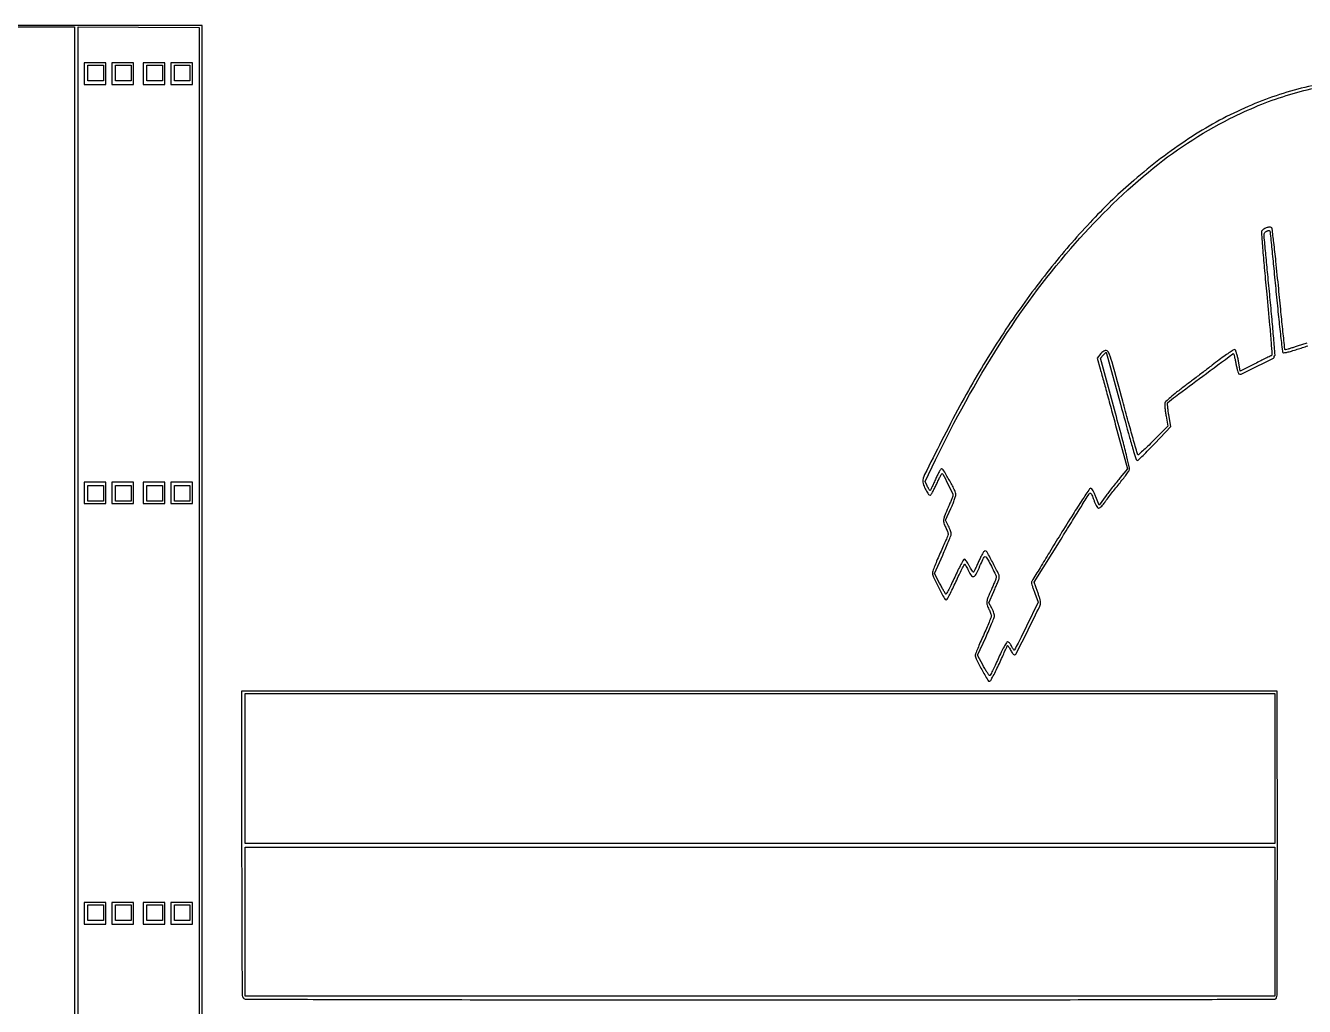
# Model space of a CAD drawing. Extents: x 0 to 4048, y 0 to 4048.
# Drawn here: x 1919 to 2984, y 3231 to 4048 of the extents above; entities that cross this region are included whole.
import ezdxf

# ---------------------------------------------------------------- set-up
doc = ezdxf.new("R2010")
doc.units = 0

msp = doc.modelspace()

# ---------------------------------------------------------------- linework, layer by layer
for points in [[(0, 3006.999421), (0, 1965.998842), (859.75, 1966.249421), (1719.5, 1966.5), (1720, 2093), (1720.5, 2219.5), (1893.25, 2219.752833), (2066, 2220.005665), (2066, 3134.002833), (2066, 4048), (1033, 4048), (0, 4048)], [(2063.5, 3134.5), (2063.5, 2222.5), (2013.25, 2222.240751), (1963, 2221.981502), (1963, 3134.5), (1963, 4047.018498), (2013.25, 4046.759249), (2063.5, 4046.5)], [(1968, 4008), (1968, 3999), (1977, 3999), (1986, 3999), (1986, 4008), (1986, 4017), (1977, 4017), (1968, 4017)], [(1984, 4008.5), (1984, 4002), (1977.5, 4002), (1971, 4002), (1971, 4008.5), (1971, 4015), (1977.5, 4015), (1984, 4015)], [(1991, 4008), (1991, 3999), (2000, 3999), (2009, 3999), (2009, 4008), (2009, 4017), (2000, 4017), (1991, 4017)], [(2007, 4008.5), (2007, 4002), (2000.5, 4002), (1994, 4002), (1994, 4008.5), (1994, 4015), (2000.5, 4015), (2007, 4015)], [(2017, 4008), (2017, 3999), (2026, 3999), (2035, 3999), (2035, 4008), (2035, 4017), (2026, 4017), (2017, 4017)], [(2033, 4008.5), (2033, 4002), (2026.5, 4002), (2020, 4002), (2020, 4008.5), (2020, 4015), (2026.5, 4015), (2033, 4015)], [(2040, 4008), (2040, 3999), (2049, 3999), (2058, 3999), (2058, 4008), (2058, 4017), (2049, 4017), (2040, 4017)], [(2056, 4008.5), (2056, 4002), (2049.5, 4002), (2043, 4002), (2043, 4008.5), (2043, 4015), (2049.5, 4015), (2056, 4015)], [(1968, 3659), (1968, 3650), (1977, 3650), (1986, 3650), (1986, 3659), (1986, 3668), (1977, 3668), (1968, 3668)], [(1984, 3658.5), (1984, 3652), (1977.5, 3652), (1971, 3652), (1971, 3658.5), (1971, 3665), (1977.5, 3665), (1984, 3665)], [(1991, 3659), (1991, 3650), (2000, 3650), (2009, 3650), (2009, 3659), (2009, 3668), (2000, 3668), (1991, 3668)], [(2007, 3658.5), (2007, 3652), (2000.5, 3652), (1994, 3652), (1994, 3658.5), (1994, 3665), (2000.5, 3665), (2007, 3665)], [(2017, 3659), (2017, 3650), (2026, 3650), (2035, 3650), (2035, 3659), (2035, 3668), (2026, 3668), (2017, 3668)], [(2033, 3658.5), (2033, 3652), (2026.5, 3652), (2020, 3652), (2020, 3658.5), (2020, 3665), (2026.5, 3665), (2033, 3665)], [(2040, 3659), (2040, 3650), (2049, 3650), (2058, 3650), (2058, 3659), (2058, 3668), (2049, 3668), (2040, 3668)], [(2056, 3658.5), (2056, 3652), (2049.5, 3652), (2043, 3652), (2043, 3658.5), (2043, 3665), (2049.5, 3665), (2056, 3665)], [(2959, 3429.5), (2959, 3367), (2530.5, 3367), (2102, 3367), (2102, 3429.5), (2102, 3492), (2530.5, 3492), (2959, 3492)], [(2959, 3302), (2959, 3240), (2530.5, 3240), (2102, 3240), (2102, 3302), (2102, 3364), (2530.5, 3364), (2959, 3364)], [(1968, 3309), (1968, 3300), (1977, 3300), (1986, 3300), (1986, 3309), (1986, 3318), (1977, 3318), (1968, 3318)], [(1984, 3309.5), (1984, 3303), (1977.5, 3303), (1971, 3303), (1971, 3309.5), (1971, 3316), (1977.5, 3316), (1984, 3316)], [(1991, 3309), (1991, 3300), (2000, 3300), (2009, 3300), (2009, 3309), (2009, 3318), (2000, 3318), (1991, 3318)], [(2007, 3309.5), (2007, 3303), (2000.5, 3303), (1994, 3303), (1994, 3309.5), (1994, 3316), (2000.5, 3316), (2007, 3316)], [(2017, 3309), (2017, 3300), (2026, 3300), (2035, 3300), (2035, 3309), (2035, 3318), (2026, 3318), (2017, 3318)], [(2033, 3309.5), (2033, 3303), (2026.5, 3303), (2020, 3303), (2020, 3309.5), (2020, 3316), (2026.5, 3316), (2033, 3316)], [(2040, 3309), (2040, 3300), (2049, 3300), (2058, 3300), (2058, 3309), (2058, 3318), (2049, 3318), (2040, 3318)], [(2056, 3309.5), (2056, 3303), (2049.5, 3303), (2043, 3303), (2043, 3309.5), (2043, 3316), (2049.5, 3316), (2056, 3316)]]:
    msp.add_lwpolyline(points, close=True)
msp.add_lwpolyline([(1910, 4047), (1960, 4047), (1960, 3134.5), (1960, 2222), (1910, 2222)])
for points in [[(3029.5, 4003.325077, 0.046065), (2981.000077, 3995.753383, 0.04359), (2933.758831, 3979.357588, 0.040876), (2887.403295, 3953.859185, 0.031837), (2841.540571, 3919.120617, 0.025657), (2807.309009, 3886.375685, 0.019888), (2773.42871, 3847.474132, 0.018952), (2741.013988, 3803.832794, 0.017649), (2711.176738, 3756.834002, 0.008744), (2696.797671, 3731.299875, 0.006282), (2681.599922, 3702.307384, 0.002439), (2667.44583, 3674.121026, 0.115636), (2666, 3667.952963, 0.103985), (2666.53352, 3665.415326, 0.023805), (2668.498296, 3661.470025, 0.018217), (2670.773466, 3657.726274, 0.252225), (2672.121608, 3657, 0.260431), (2672.676719, 3657.310174, 0.008029), (2674.061767, 3659.64375, 0.013863), (2675.619193, 3662.550544, 0.00892), (2677.269771, 3666, -0.00505), (2678.887994, 3669.45018, -0.008101), (2680.345447, 3672.35625, -0.002857), (2681.641444, 3674.804953, -0.276301), (2681.967459, 3675, -0.282846), (2682.725042, 3674.534174, -0.001514), (2686.761718, 3666.491746, -0.002892), (2690.573866, 3658.726728, -0.113126), (2691, 3656.867381, -0.091979), (2690.861284, 3656.119697, -0.003521), (2689.825, 3653.478715, -0.006206), (2688.53252, 3650.364376, -0.004323), (2687, 3646.880709, 0.01051), (2684.166359, 3640.216909, 0.065874), (2683.254651, 3636.638717, 0.103362), (2683.515349, 3633.686021, 0.044451), (2685, 3630, -0.013292), (2685.765651, 3628.395206, -0.01501), (2686.4125, 3626.815113, -0.014342), (2686.881135, 3625.446315, -0.075438), (2687, 3624.662967, -0.096156), (2686.808282, 3623.675271, -0.002479), (2685.090625, 3619.477578, -0.005172), (2682.990702, 3614.561686, -0.003499), (2680.5, 3609, 0.006142), (2678.010283, 3603.360807, 0.008321), (2675.909375, 3598.203506, 0.005912), (2674.28071, 3593.855147, 0.086855), (2674, 3592.251359, 0.111395), (2674.792663, 3588.7376, 0.008448), (2679.151321, 3579.954451, 0.005), (2683.929453, 3570.943074, 0.274944), (2685.514838, 3570, 0.272724), (2686.166138, 3570.383796, 0.004127), (2688.346697, 3574.398654, 0.00979), (2690.801194, 3579.23408, 0.006155), (2693.48828, 3584.97414, -0.004395), (2696.1381, 3590.686868, -0.007387), (2698.475332, 3595.429625, -0.0022), (2700.544162, 3599.432304, -0.435501), (2700.935659, 3599.539765, -0.121827), (2701.292547, 3599.175203, -0.006566), (2702.09944, 3597.763223, -0.00994), (2703.012251, 3596.035938, -0.007063), (2703.969263, 3594.065625, 0.040575), (2706.375218, 3589.855094, 0.356915), (2708.29094, 3589.29402, 0.1796), (2710.303536, 3591.192178, 0.013644), (2713.486991, 3598.097889, -0.004084), (2715.872152, 3603.543381, -0.052308), (2716.987789, 3605.46716, -0.264676), (2717.85891, 3605.859595, -0.210974), (2718.773567, 3605.347889, -0.038654), (2720.773904, 3602.210586, -0.008295), (2723.719806, 3596.464604, -0.004939), (2726.585003, 3590.491746, -0.109788), (2727, 3588.624532, -0.088904), (2726.83432, 3587.700105, -0.005394), (2725.825, 3585.062475, -0.007918), (2724.532219, 3581.936069, -0.005765), (2723, 3578.5, 0.010285), (2720.156925, 3571.966104, 0.067408), (2719.256559, 3568.515449, 0.105726), (2719.515158, 3565.65136, 0.042783), (2721, 3562, -0.013646), (2721.765637, 3560.392303, -0.015261), (2722.4125, 3558.803487, -0.014677), (2722.880075, 3557.423879, -0.074491), (2723, 3556.623389, -0.094875), (2722.805189, 3555.605957, -0.00241), (2721.046814, 3551.243953, -0.005063), (2718.898717, 3546.136651, -0.003423), (2716.350855, 3540.355415, 0.003047), (2713.795779, 3534.569596, 0.004469), (2711.62527, 3529.447614, 0.002198), (2709.84247, 3525.079311, 0.079396), (2709.600855, 3524.021865, 0.134938), (2710.272846, 3520.741919, 0.008409), (2714.952894, 3511.907333, 0.005301), (2720.042204, 3502.905804, 0.323061), (2721.64006, 3502.190972, 0.214867), (2722.451542, 3502.779641, 0.006103), (2724.589623, 3506.622691, 0.011264), (2727.012609, 3511.357769, 0.007095), (2729.637782, 3516.98862, -0.001061), (2732.157714, 3522.568603, -0.001692), (2734.337979, 3527.326454, -0.000324), (2736.277044, 3531.513307, -0.087984), (2736.502192, 3531.835525, -0.461174), (2736.725863, 3531.81786, -0.011991), (2737.369194, 3530.885098, -0.017169), (2738.123261, 3529.642579, -0.009847), (2738.950563, 3528.096905, 0.022574), (2739.840827, 3526.530732, 0.030912), (2740.787903, 3525.214813, 0.031629), (2741.668141, 3524.267799, 0.200133), (2742.270324, 3524.038628, 0.275805), (2743.620862, 3524.903578, 0.000759), (2753.652273, 3545.07876, 0.001424), (2763.303254, 3564.7033, 0.118508), (2764.025744, 3567.960356, 0.062425), (2763.893317, 3568.884583, 0.005255), (2763.231889, 3571.206503, 0.00692), (2762.372595, 3573.966165, 0.005294), (2761.359409, 3576.960356), (2758.718818, 3584.5), (2780.999139, 3620.5, -0.00023), (2789.626622, 3634.425748, -0.000356), (2797.091814, 3646.443917, -0.000104), (2803.594742, 3656.891485, -0.011477), (2804.495456, 3658.266526, -0.176336), (2805.24267, 3658.798669, -0.310503), (2805.92906, 3658.561747, -0.065502), (2806.725291, 3657.12306, -0.005903), (2808.1895, 3653.266526, 0.01659), (2809.245886, 3650.653811, 0.02327), (2810.371741, 3648.403732, 0.020832), (2811.432987, 3646.681035, 0.19885), (2812.138592, 3646.214265, 0.20178), (2812.90476, 3646.374656, 0.031996), (2814.136113, 3647.347287, 0.031173), (2815.515739, 3648.753217, 0.022711), (2816.872944, 3650.472607, -0.007633), (2818.66171, 3652.884827, -0.001974), (2821.618978, 3656.716689, -0.002008), (2825.025977, 3661.059345, -0.002045), (2828.447137, 3665.348012, 0.002916), (2831.703245, 3669.444393, 0.003886), (2834.610383, 3673.205671, 0.002752), (2837.00332, 3676.388101, 0.039288), (2837.757799, 3677.589669, 0.17713), (2838.025025, 3679.609574, 0.004391), (2835.886064, 3688.83317, 0.006104), (2832.447802, 3702.362635, 0.001367), (2826.241596, 3725.340079), (2813.725613, 3771.180158), (2816.191954, 3773.646499), (2818.658295, 3776.112841), (2830.445442, 3732.80642, 0.00071), (2838.052124, 3705.015014, 0.007176), (2841.401742, 3693.493789, 0.008734), (2843.556402, 3686.875802, 0.320086), (2844.785184, 3686.000393, 0.197555), (2845.263219, 3686.197247, 0.00088), (2849.238155, 3690.14908, 0.003987), (2853.736411, 3694.709121, 0.002484), (2858.940451, 3700.123032), (2872.380902, 3714.245279), (2870.719641, 3723.85183, -0.007819), (2870.135082, 3727.578307, -0.012059), (2869.758114, 3730.81786, -0.006478), (2869.544894, 3733.519117, -0.236312), (2869.77919, 3734.075925, -0.016741), (2876.264742, 3739.266206, -0.000772), (2898.944358, 3756.148379, -0.000061), (2924.065024, 3774.78269, -0.371702), (2924.589326, 3774.744007, -0.136661), (2924.810919, 3774.351325, -0.002766), (2925.349097, 3772.119185, -0.006321), (2925.93416, 3769.483219, -0.004181), (2926.542502, 3766.44172, 0.010614), (2927.194558, 3763.386569, 0.015107), (2927.91267, 3760.70561, 0.01103), (2928.616249, 3758.53893, 0.17196), (2929.097425, 3757.939788, 0.255288), (2930.786742, 3757.849024, 0.001746), (2944.329825, 3764.386297, 0.001489), (2957.922649, 3771.056359, 0.410453), (2958.305549, 3772.16459, -0.12299), (2958.248479, 3772.443896, -0.107827), (2958.324638, 3772.732483, -0.097258), (2958.524326, 3772.986221, -0.081658), (2958.817102, 3773.16459, 0.327448), (2959.121878, 3773.65761, 0.000313), (2958.002574, 3787.648348, 0.00273), (2956.647613, 3803.379497, 0.00165), (2954.87932, 3822, -0.000415), (2953.048136, 3840.789362, -0.000636), (2951.495936, 3857.070403, -0.000206), (2950.175341, 3871.173419, -0.018211), (2950.055987, 3873.282224, -0.048177), (2950.157889, 3874.617669, -0.093122), (2950.532169, 3875.617648, -0.101534), (2951.217012, 3876.358358, -0.065716), (2952.25, 3876.910604, -0.031379), (2953.13287, 3877.18078, -0.048299), (2953.923584, 3877.290363, -0.061586), (2954.520666, 3877.241394, -0.254231), (2954.787732, 3877.015183, -0.067349), (2954.936137, 3876.397048, -0.000064), (2956.405891, 3861.894602, -0.000657), (2958.024838, 3845.687052, -0.000403), (2959.892308, 3826.582228, 0.001643), (2961.80919, 3807.461645, 0.002653), (2963.580543, 3791.201352, 0.000446), (2965.234549, 3776.845171, 0.169033), (2965.683923, 3775.916077, 0.236636), (2966.570272, 3775.621687, 0.0168), (2969.209518, 3776.095538, 0.017893), (2972.792125, 3776.998993, 0.007368), (2977.579348, 3778.46699, -0.00028), (2982.053664, 3779.908734, -0.000292), (2986.467058, 3781.325268, -0.000281)], [(2985.529236, 3783.688324, 0.003179), (2982.045338, 3782.605417, 0.00315), (2978.416117, 3781.426763, 0.00446), (2975.202216, 3780.328645, -0.006638), (2972.373791, 3779.375971, -0.010488), (2969.921731, 3778.642543, -0.004758), (2967.847291, 3778.09037, -0.264959), (2967.47405, 3778.192617, -0.17176), (2967.273672, 3778.612567, -0.000088), (2965.731289, 3793.273075, -0.001178), (2964.054572, 3809.608023, -0.000716), (2962.145614, 3828.925982, 0.001369), (2959.838114, 3851.969493, 0.004363), (2958.120444, 3867.342808, 0.001501), (2956.689925, 3878.914653, 0.226568), (2955.986362, 3880.008429, 0.189871), (2954.424796, 3880.289843, 0.043772), (2951.808661, 3879.524897, 0.044817), (2949.296387, 3878.275405, 0.131014), (2947.975491, 3876.88328, 0.145199), (2947.726842, 3875.717976, 0.000481), (2948.899181, 3860.931598, 0.002591), (2950.332256, 3844.164702, 0.001614), (2952.177634, 3824.522161, -0.001051), (2954.640854, 3798.616721, -0.005228), (2955.841516, 3784.050552, -0.002507), (2956.509173, 3774.066348, -0.339958), (2955.873592, 3773.124531, 0.033304), (2954.993621, 3772.764528, 0.000981), (2951.400217, 3770.998136, 0.00196), (2947.17971, 3768.892564, 0.00135), (2942.413563, 3766.475233), (2930.212906, 3760.245726), (2928.64389, 3768.790709, 0.011426), (2927.953759, 3772.119167, 0.016104), (2927.176246, 3775.047802, 0.012265), (2926.404586, 3777.406075, 0.170746), (2925.850954, 3778.092115, 0.276452), (2924.892923, 3778.105665, 0.010676), (2921.73967, 3776.186938, 0.01472), (2917.702502, 3773.440176, 0.006633), (2912.563517, 3769.612911, -0.00068), (2906.792479, 3765.207145, -0.000314), (2899.270392, 3759.488221, -0.000311), (2891.35339, 3753.48464, -0.000431), (2884.250585, 3748.115061, 0.005105), (2877.185516, 3742.669489, 0.011794), (2872.019257, 3738.401584, 0.010211), (2868.315582, 3735.057169, 0.143473), (2867.417608, 3733.527749, 0.073116), (2867.279392, 3732.149245, 0.01163), (2867.467857, 3729.434075, 0.012673), (2867.848268, 3726.222608, 0.010793), (2868.408136, 3722.856861), (2869.982225, 3714.511063), (2857.773594, 3702.27305, -0.005264), (2853.046148, 3697.632966, -0.008812), (2848.963185, 3693.845119, -0.003099), (2845.443559, 3690.732547, -0.414102), (2844.924747, 3690.767518, -0.11117), (2844.562837, 3691.434971, -0.000187), (2840.979241, 3704.133612, -0.001424), (2836.99765, 3718.418473, -0.000879), (2832.392265, 3735.240523, 0.001431), (2823.441106, 3767.795114, 0.040033), (2820.41633, 3776.050426, 0.362675), (2817.619211, 3777.379981, 0.174685), (2814.104727, 3774.985874), (2811.196909, 3770.971748), (2813.602405, 3762.235874, -0.000478), (2815.071087, 3756.88216, -0.000058), (2818.281652, 3745.129428, -0.000069), (2822.092799, 3731.1642, -0.000057), (2826.153826, 3716.268562), (2836.299751, 3679.037125), (2830.325965, 3671.768562, 0.003706), (2827.615561, 3668.420413, 0.002112), (2824.386567, 3664.335367, 0.002108), (2821.170668, 3660.195539, 0.00349), (2818.495457, 3656.670986), (2812.638735, 3648.841972), (2809.934858, 3655.670986, 0.015584), (2808.794515, 3658.3079, 0.021874), (2807.60337, 3660.578809, 0.019035), (2806.495833, 3662.326347, 0.194761), (2805.794812, 3662.78879, 0.303728), (2804.762599, 3662.362913, 0.001713), (2798.630675, 3653.131282, 0.005424), (2790.957547, 3641.21369, 0.00204), (2780.462609, 3624.366067, 0.001064), (2771.288224, 3609.432553, 0.001707), (2763.530301, 3596.646325, 0.000296), (2756.71814, 3585.316796, 0.099081), (2756.376843, 3584.361835, 0.10479), (2756.429913, 3583.521746, 0.007219), (2757.105483, 3581.227284, 0.010037), (2758.01273, 3578.497383, 0.007364), (2759.123752, 3575.506329), (2762.060392, 3567.943541), (2752.280196, 3547.994281, -0.002096), (2748.489771, 3540.344015, -0.003431), (2745.207026, 3533.898503, -0.000539), (2742.263488, 3528.230743, -0.268936), (2741.935212, 3528.02251, -0.251907), (2741.638902, 3528.167003, -0.013718), (2741.036245, 3529.055303, -0.018645), (2740.361311, 3530.203574, -0.012283), (2739.668005, 3531.57001, 0.029556), (2738.846164, 3533.059953, 0.057303), (2737.994705, 3534.117971, 0.079352), (2737.157262, 3534.71621, 0.166603), (2736.373996, 3534.82001, 0.210882), (2735.466515, 3534.180213, 0.009549), (2733.522251, 3530.799674, 0.013518), (2731.22871, 3526.348686, 0.006958), (2728.587287, 3520.662172, -0.00481), (2726.150927, 3515.357574, -0.00774), (2723.961787, 3510.890355, -0.002599), (2722.012797, 3507.112906, -0.280492), (2721.540436, 3506.828255, -0.248536), (2721.062194, 3507.084445, -0.005681), (2719.600906, 3509.312699, -0.011365), (2717.941198, 3512.042058, -0.007287), (2716.133827, 3515.280444), (2711.578948, 3523.728721), (2718.310992, 3538.614361, 0.003284), (2720.922462, 3544.491243, 0.004457), (2723.197814, 3549.833082, 0.003011), (2725.03745, 3554.337441, 0.049135), (2725.493472, 3555.902513, 0.086799), (2725.509031, 3557.181042, 0.033731), (2725.106975, 3558.9104, 0.030243), (2724.376198, 3560.873668, 0.02382), (2723.359778, 3562.902513), (2720.775649, 3567.5), (2724.94847, 3576.766764, 0.004301), (2726.57492, 3580.463291, 0.005459), (2728.009926, 3583.905451, 0.004341), (2729.154683, 3586.810412, 0.044141), (2729.510742, 3588.055776, 0.161935), (2729.111071, 3591.093238, 0.007825), (2724.452009, 3600.320925, 0.005877), (2719.436108, 3609.61342, 0.272478), (2717.646883, 3610.666667, 0.250949), (2716.94531, 3610.290884, 0.013399), (2715.555369, 3608.076415, 0.018349), (2714.008222, 3605.224217, 0.012007), (2712.427105, 3601.833333, -0.004745), (2710.907673, 3598.447202, -0.007646), (2709.542329, 3595.595819, -0.002527), (2708.32553, 3593.181999, -0.283606), (2708.031837, 3593.003497, -0.248305), (2707.732956, 3593.1642, -0.005569), (2706.811764, 3594.571606, -0.01124), (2705.765525, 3596.293721, -0.007203), (2704.625232, 3598.33683, 0.01711), (2703.432106, 3600.37848, 0.024246), (2702.224169, 3602.101027, 0.021977), (2701.133921, 3603.384968, 0.208665), (2700.488309, 3603.666667, 0.270813), (2699.798372, 3603.263403, 0.004663), (2697.611194, 3599.293752, 0.010426), (2695.148579, 3594.486488, 0.006578), (2692.466262, 3588.780149, -0.005617), (2689.822706, 3583.128074, -0.009738), (2687.483557, 3578.502481, -0.004138), (2685.451646, 3574.746994, -0.518563), (2684.996477, 3574.696816, -0.051813), (2684.562687, 3575.304077, -0.002059), (2683.225022, 3577.680792, -0.003615), (2681.670941, 3580.516841, -0.002546), (2679.962861, 3583.727159), (2675.639137, 3591.954317), (2682.489115, 3607.227159, 0.003586), (2685.127119, 3613.223713, 0.005077), (2687.38237, 3618.601103, 0.002985), (2689.206453, 3623.154916, 0.070342), (2689.527886, 3624.5, 0.083059), (2689.450778, 3625.574793, 0.019295), (2688.955658, 3627.323306, 0.019391), (2688.220309, 3629.317314, 0.017915), (2687.314766, 3631.302743), (2684.912854, 3636.105487), (2689.392938, 3646.08427, 0.009902), (2691.080735, 3650.052086, 0.013244), (2692.443878, 3653.719167, 0.01043), (2693.426468, 3656.801987, 0.120058), (2693.487935, 3658.062647, 0.073656), (2692.157254, 3661.856987, 0.008337), (2687.771828, 3669.865019, 0.003853), (2682.927002, 3678.221695, 0.265403), (2681.564015, 3679, 0.255095), (2680.890698, 3678.632571, 0.01215), (2679.505839, 3676.360711, 0.01742), (2677.964154, 3673.458423, 0.011399), (2676.382266, 3670.015186, -0.005193), (2674.850871, 3666.569769, -0.008318), (2673.464716, 3663.665201, -0.003015), (2672.229567, 3661.22114, -0.274458), (2671.901874, 3661.015186, -0.252678), (2671.592045, 3661.172418, -0.014142), (2670.981698, 3662.108274, -0.018987), (2670.301954, 3663.318791, -0.012513), (2669.609279, 3664.757662), (2667.91481, 3668.515323), (2676.571476, 3686.507662, -0.028836), (2729.408004, 3781.838658, -0.036985), (2789.101295, 3862.401181, -0.040944), (2853.759674, 3926.024484, -0.057166), (2921.5, 3970.52982, -0.019144), (2945.161006, 3981.34659, -0.022195), (2968.454673, 3989.74722, -0.022727), (2991.896674, 3995.890336, -0.022153)], [(3155.006426, 3262.940388, -0.000021), (3165.45973, 3207.564597, -0.000063)], [(2416.341944, 2934.164592, 0.000003), (2424.43585, 2942.779827, -0.000646)]]:
    msp.add_lwpolyline(points, format="xyb")
msp.add_lwpolyline([(2099, 3366.928571, 0.000328), (2099.046499, 3295.992421, 0.002451), (2099.255621, 3262.339022, 0.001098), (2099.546222, 3240.512884, 0.194884), (2100.428571, 3238.428571, 0.197941), (2102.62313, 3237.514746, 0.000105), (2177.174255, 3237.251665, 0.000737), (2289.127545, 3237.045015, 0.000093), (2530.821583, 3237, 0.000084), (2781.957683, 3237.042399, 0.000804), (2889.285762, 3237.251231, 0.000112), (2958.905401, 3237.514263, 0.309442), (2960.371814, 3238.526548, 0.090851), (2960.780079, 3240.705697, 0.00015), (2960.923396, 3279.452623, 0.000776), (2961.023582, 3333.699571, 0.000158), (2961.021618, 3429.75), (2961, 3494), (2530, 3494), (2099, 3494)], format="xyb", close=True)

doc.saveas('drawing.dxf')
